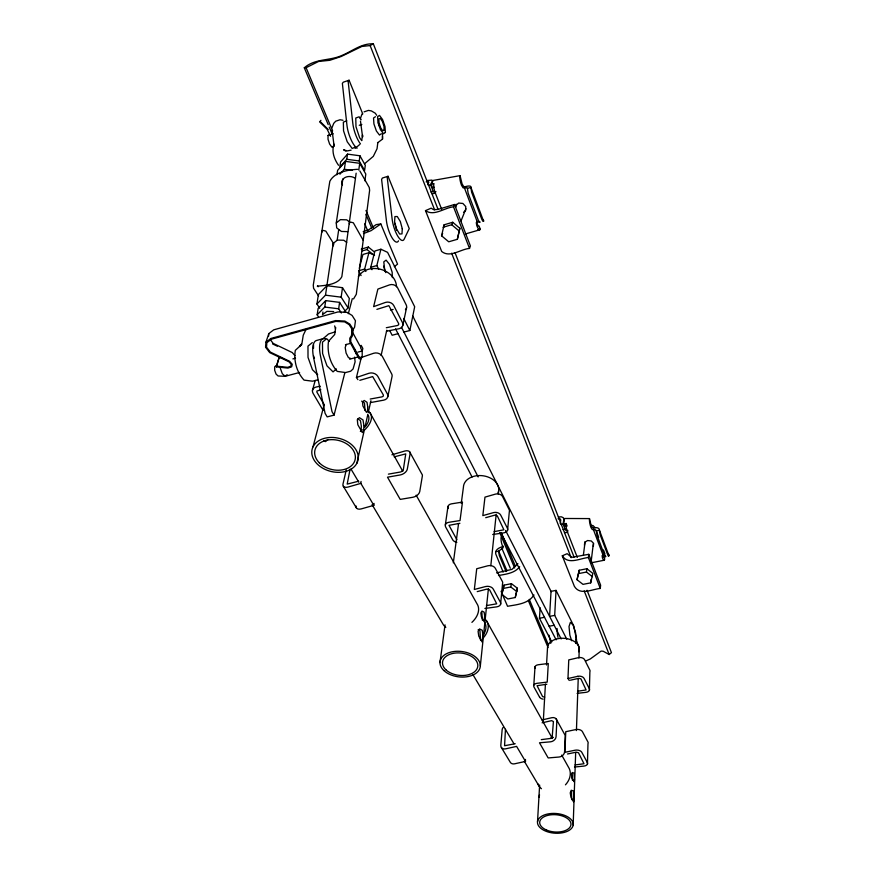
<?xml version="1.0" encoding="UTF-8"?>
<svg xmlns="http://www.w3.org/2000/svg" width="877" height="877" viewBox="0 0 877 877"><rect width="100%" height="100%" fill="white"/><g stroke="black" fill="none" stroke-linecap="round" stroke-linejoin="round"><path stroke-width="1.32" d="M333.238 133.775L328.031 135.475L328.02 139.235L329.62 144.08L331.868 147.128L333.457 146.612M352.028 333.128L352.039 329.533M480.53 640.111L479.927 630.673L478.129 629.796M482.361 620.16L481.868 612.595M434.389 187.261L432.569 187.81L431.254 184.422L433.183 180.421L460.063 175.641A7.608 1.94 73.9 0 0 461.488 185.19L463.122 187.897L466.794 187.744L467.408 188.402L468.132 193.203L478.338 220.302L479.39 222.243L480.136 222.21L479.5 221.486L476.266 222.648L476.77 225.597A7.444 1.897 74.4 0 0 480.322 229.335L477.669 229.73M587.437 764.207L587.985 743.597A4.867 2.883 3.4 0 0 587.93 741.964L582.394 731.593A4.9 2.938 3.5 0 0 575.904 729.554L565.764 731.703L564.898 752.302L575.18 750.197A4.977 2.916 3.6 0 1 581.769 752.236L587.382 762.584M589.388 690.396L589.881 671.749A4.626 2.916 3.1 0 0 589.837 670.105L584.586 659.668A4.659 2.96 3.2 0 0 578.414 657.662L568.756 659.91L567.978 678.535L569.261 680.475M456.106 206.895L456.193 204.231M573.174 825.005A17.902 9.866 4.4 0 0 547.555 814.02A17.902 9.866 4.4 0 0 545.319 830.99A17.902 9.866 4.4 0 0 573.174 825.005L575.674 752.477M576.43 730.585L578.228 678.579M578.941 658.046L579.226 649.835M576.353 643.488L576.507 639.421L573.744 625.926L556.029 590.385L551.03 591.35L549.594 616.356L554.692 615.402L566.783 639.19M365.04 410.568L364.47 402.96L361.653 401.118M361.061 431.396L361.346 426.178L360.414 420.576L357.761 418.899M554.692 615.402L556.029 590.385M537.513 821.859L539.629 785.025M543.312 720.916L545.428 684.093M546.524 664.996L547.544 647.27A15.896 10.195 3.7 0 1 566.005 638.5A15.896 10.195 3.7 0 1 578.688 651.786M551.765 641.92L539.454 618.263L540.133 607.75M533.797 685.255L535.014 666.706M352.993 329.796L354.615 327.165L355.448 320.752L352.115 315.457L347.171 312.42L337.985 311.927L273.69 329.851L268.822 333.589L265.928 342.249L265.556 347.226L269.721 352.609L289.015 361.806L291.252 364.383L290.791 366.257L287.656 367.32L276.398 366.137L276.43 366.882L287.93 368.088L291.635 366.827L292.26 364.317L289.607 361.28L270.346 352.094L266.52 347.149L266.86 342.677L271.421 339.191L335.847 321.388L344.617 321.859L349.123 324.622L352.225 329.5L351.447 335.562L349.791 338.237L349.791 341.844L358.978 358.594L360.217 358.989L361.357 356.577M268.625 336.077L268.822 333.589M505.459 729.313L504.571 745.724L515.216 743.74M500.592 604.352L502.554 583.567A5.459 3.683 5.9 0 0 502.357 581.484L495.308 568.263A5.514 3.76 6.2 0 0 487.875 565.775L476.726 568.745L474.336 589.476L485.661 586.527A5.602 3.749 6.2 0 1 493.214 589.026L500.394 602.258A5.547 3.683 5.9 0 1 496.777 606.851L484.893 608.463M507.575 530.289L509.318 511.719A5.163 3.683 5.7 0 0 509.153 509.636L502.554 496.514A5.207 3.749 6 0 0 495.538 494.091L484.97 497.127L482.832 515.621L493.554 512.596A5.284 3.749 6.1 0 1 500.679 515.04L507.399 528.195A5.24 3.683 5.8 0 1 503.957 532.81L492.71 534.51M480.333 665.961L488.401 588.752M490.813 565.731L496.196 514.262M498.322 493.948L498.739 489.881A17.726 12.804 6.8 0 0 481.528 475.619A17.726 12.804 6.8 0 0 463.418 487.239L461.258 503.431M356.117 506.018A6.183 3.672 -30.8 0 0 361.149 508.923L373.832 505.349L374.04 503.409M584.433 545.253L584.751 542.304L587.579 540.528L591.273 540.966L593.641 543.378L593.312 546.327M600.274 588.445L600.624 585.189L588.774 554.319L571.607 557.366L567.178 553.683L562.289 555.81L574.38 586.34C580.081 595.823 591.997 589.212 600.274 588.445L588.379 557.52L588.774 554.319M373.832 505.349L360.831 483.38L361.061 481.451M590.681 582.876L592.841 573.394L586.899 568.734L579.193 570.258L577.033 579.73L582.986 584.367L590.681 582.876L591.087 579.533M591.065 562.278L593.323 543.773M578.699 649.09L578.963 647.018L575.926 639.53M563.67 524.018L566.114 523.503L567.112 526.047L564.667 526.562L563.67 524.018L564.547 518.482L589.476 518.592L591.175 525.586L592.479 527.636L593.685 527.822L593.455 529.708L603.014 555.02L605.119 555.141M377.844 142.502L377.044 148.75L373.317 156.347L364.525 163.791M592.446 576.715L586.483 572.045L586.899 568.734M583.348 555.327L585.123 541.767M344.222 311.763L348.059 307.926L349.32 298.443L342.49 287.678L326.913 285.705L318.406 294.54L316.937 304.012L319.754 308.265M364.909 180.837L365.808 174.084L359.713 163.308L345.516 161.39L337.634 170.291L336.943 174.753M439.98 662.639L445.034 624.862M453.321 562.804L458.55 523.668M577.033 579.73L579.193 570.258M348.059 307.926L341.175 297.171L342.49 287.678M358.77 170.061L359.713 163.308M335.694 327.461L334.707 334.521L328.502 341.328C326.978 352.039 330.004 363.253 337.217 371.388L345.56 372.55L350.679 371.212L353.08 368.954L355.108 361.795L354.582 357.147M361.784 140.199L362.53 134.883L362.607 137.064L360.469 121.059M341.405 313.012L338.675 308.803L339.574 302.368L325.707 300.614L318.143 308.386L317.156 314.81L318.548 316.893M359.954 155.788L365.303 165.282L364.613 170.467L359.23 160.973L359.954 155.788L347.533 154.111L340.605 161.949L339.816 167.123L346.755 159.285L347.533 154.111M445.341 524.852L447.994 506.402M337.152 240.32L338.73 229.566M317.156 314.81L324.753 307.049L325.707 300.614M322.933 311.982L322.539 314.668L326.935 311.357L333.666 311.565M316.937 304.012L325.488 295.187L326.913 285.705M326.968 285.091L333.205 243.411L337.415 240.068L343.817 240.254L346.7 242.425M347.654 231.638L341.405 231.451L336.691 227.877L336.264 222.988L342.852 178.985M339.936 174.216L344.343 169.272L345.516 161.39M564.667 526.562L565.007 524.347M577.307 557.432L567.529 532.328L567.814 530.453L565.742 530.355L563.067 524.139L563.823 519.348L563.297 517.682L561.302 516.816L558.364 516.959M560.206 523.58L560.787 519.984L560.107 518.877L558.057 518.789M441.58 235.803L444.091 224.808L452.718 222.265L459.855 228.294L457.355 239.3L448.728 241.789L441.58 235.803L442.644 233.315M443.674 227.231L444.091 224.808M539.081 797.325L539.519 794.792M457.355 239.3L459.855 228.294M515.259 597.522L517.386 588.215L511.434 583.665L504.023 585.134L502.587 591.12L501.896 594.431L507.849 598.958L515.259 597.522L517.386 588.215M516.739 591.537L510.765 586.965L511.434 583.665M403.935 332.087L409.855 330.497L414.678 306.753L387.579 252.357L380.903 249.232L374.907 250.986L370.741 267.31L371.969 269.699M501.896 594.431L504.023 585.134M387.798 396.722L392.041 376.573A6.282 4.834 12.8 0 0 391.624 373.81L382.339 356.391A6.347 4.933 13.7 0 0 373.657 353.267L361.291 357.498L356.435 377.494L357.882 379.653M402.85 325.334L406.577 307.63M503.277 546.174L502.028 548.651L510.315 568.285M356.84 463.308A23.569 17.036 13.6 0 0 331.067 437.437A23.569 17.036 13.6 0 0 317.145 463.933A23.569 17.036 13.6 0 0 356.84 463.308L364.032 431.363M365.227 426.047L367.616 415.391M368.219 412.738L370.916 400.756M381.089 355.514L386.779 330.223M350.098 469.151L347.182 484.115L358.671 481.199M346.24 470.061L342.951 484.225A6.282 3.629 -30.7 0 0 347.983 487.064L360.831 483.38M378.678 269.151L376.836 265.545L380.903 249.232M323.591 338.555L316.805 340.408A19.097 7.454 74.4 0 0 313.593 357.663L325.093 413.363L327.165 416.882L334.06 415.139L344.793 372.911M365.895 271.453L364.657 269.053L368.91 252.729L374.578 255.295M313.012 446.842L324.216 404.571M348.322 313.681L352.313 298.618M359.263 268.296L362.946 254.473L368.91 252.729M312.431 390.451L315.216 380.454M575.772 643.422L576.43 641.295L575.597 632.81L573.109 625.005L570.379 622.374L569.02 626.529L569.853 635.112L571.661 640.758M276.398 366.137L279.16 357.421L281.638 357.684M276.43 366.882L279.16 357.421M346.251 344.42L345.187 347.566L346.086 353.036L348.421 357.597L350.8 358.55M360.326 118.669L362.026 114.021M469.502 248.421L470.412 245.966L454.494 204.484L438.007 209.406L433.633 209.702L431.166 208.178L425.498 210.623L441.69 251.48C449.923 258.2 460.71 249.09 469.502 248.421L453.508 206.829L454.494 204.484M331.89 127.987L333.742 123.328L335.748 121.179L340.079 119.754L342.995 120.281M461.028 220.938L465.961 208.682M443.038 227.264L451.699 224.731L452.718 222.265M467.408 188.402L470.894 187.36L471.618 192.162L481.802 219.294L482.843 221.234L483.578 221.201L470.894 187.36A7.52 2.214 -21.6 0 0 465.084 186.713L464.514 188.084L477.231 221.782M306.128 329.237L303.256 335.2L301.929 343.466L299.485 346.525L301.809 344.376L295.308 350.351C293.609 360.951 296.711 372.21 304.056 380.114L312.596 381.199L317.627 379.884M435.979 191.723L433.753 192.052L433.216 191.394L430.574 184.63L432.251 181.155L431.977 180.103L426.792 180.563M427.735 184.51L428.864 182.186L428.338 181.55L426.145 181.89M362.289 250.932L367.024 249.539L368.362 247.04L374.468 252.05M388.029 176.277L387.25 177.669L392.129 219.031A15.841 4.867 73.5 0 0 397.687 236.012A15.841 4.867 73.5 0 0 404.165 239.18L409.252 228.601L388.029 176.277L382.405 178.031L381.605 179.423L386.417 220.73A15.819 4.922 73.4 0 0 391.997 237.689A15.819 4.922 73.4 0 0 398.531 240.824M608.331 553.946A6.435 3.585 -20.1 0 1 608.956 555.7L608.539 556.325L607.816 555.108L600.186 534.762L599.44 530.3A6.512 3.508 -20.2 0 0 593.685 527.822M605.875 556.314L605.459 556.939L604.724 555.722L597.073 535.409L596.327 530.947L595.582 529.807L592.249 529.522L590.945 527.461A6.468 1.491 77.9 0 1 589.476 518.592M362.771 113.988L349.079 80.224L348.158 81.429L352.806 123.328A16.718 5.152 72 0 0 360.48 143.938M353.541 298.936L356.303 294.299L369.623 190.32L369.272 187.525L359.877 171.015M320.927 120.346L319.634 121.914L327.143 129.248L330.563 136.286M533.983 594.957C528.239 603.935 517.024 604.571 507.553 606.281L501.085 591.306M519.699 566.706C514.711 573.306 506.007 574.106 498.498 575.531M517.923 563.659L512.004 569.37L496.612 572.878M382.493 134.038L382.515 139.114L377.505 142.863M362.256 350.953L362.848 348.476L361.171 345.374L360.568 347.851L362.256 350.953L357.926 352.105M336.34 368.91L333.052 371.892L327 365.862L322.583 353.475L322.473 342.162L326.704 338.675L329.27 341.339M327.801 439.574L325.553 441.602L323.734 440.528M323.525 338.336L328.524 333.984L335.167 331.868M355.119 148.388L359.537 144.672M455.601 205.624L458.682 203.058L462.881 203.453L465.753 206.577L465.599 210.579L463.549 212.278M287.13 374.654L285.135 376.31L278.108 375.981L276.08 374.117L274.676 370.291L274.709 366.761L276.167 365.61M585.891 660.94L590.287 658.967L601.107 651.085L603.179 651.238L609.164 654.516L611.444 652.663L587.042 590.254M312.311 342.6L307.97 346.108L308.013 357.388L312.453 369.721L317.726 374.841M336.264 222.988L340.419 219.645L346.722 219.831L349.55 221.991M394.321 266.674L397.555 264.152L380.826 223.964L376.167 224.611L368.713 229.785L363.177 231.703M265.928 342.249L270.829 338.5L335.595 320.576L344.869 321.081L349.857 324.128L353.223 329.445L352.39 335.869L350.756 338.511L350.756 341.767L359.844 358.364L361.083 358.759L362.212 356.358L362.179 350.592M380.826 223.964L371.026 230.684L363.484 233.578M381.374 133.721L379.489 135.058L376.397 131.013L373.92 123.92L373.536 117.989L375.455 116.729M603.014 555.02L602.115 555.623L602.422 557.827A6.391 1.447 78.2 0 0 604.713 558.978L603.782 556.5L603.354 557.114L602.631 555.908M328.195 124.611L304.297 67.77L306.095 67.715L318.548 61.478L329.807 60.305L341.12 56.523L361.828 46.47L370.127 45.549L373.339 43.85L438.094 209.428M304.297 67.77C315.314 58.255 329.708 61.061 342.063 55.383C352.302 51.151 361.664 43.192 373.339 43.85M355.514 147.029L352.192 148.476L347.215 141.778L343.543 130.805L343.367 122.1L346.788 120.851M376.891 309.373L388.851 305.667L398.684 323.635L398.662 324.775L397.336 325.542L386.318 327.724M349.079 80.224L343.291 82.186L342.37 83.392L346.952 125.247A16.685 5.218 72 0 0 357.114 148.191M356.435 377.494L369.009 373.262A6.468 4.955 13.5 0 1 377.866 376.419L387.36 393.937A6.391 4.856 12.6 0 1 383.72 400.153L370.401 402.598M359.822 380.322L372.67 376.584L383.348 394.957L383.326 396.119L381.933 396.886L370.204 399.046M364.076 111.85L368.472 110.403L371.42 110.93L375.323 113.254L376.693 115.315M359.252 125.29L361.85 124.435M428.305 185.321L430.574 184.63M431.254 184.422L433.983 183.589A7.564 2.072 73.6 0 0 435.343 193.093L441.679 209.351M430.947 192.085L433.216 191.394M328.031 135.475L329.631 134.992M453.508 206.829C444.595 207.586 434.071 216.718 425.498 210.623M361.269 249.112L368.362 247.04M391.92 454.79L404.768 451.041A6.271 3.64 -28.8 0 1 410.107 453.716L407.279 469.239A6.347 3.738 -29.2 0 1 400.296 474.939L387.502 477.187L400.208 499.397L412.87 497.27A6.26 3.782 -29.3 0 0 419.732 491.613L422.352 476.025A6.172 3.683 -28.9 0 0 421.815 473.986L409.581 451.688M394.168 456.862L405.744 453.891L403.267 470.182L400.866 471.936L388.401 474.139M465.314 233.984L479.467 229.884M358.594 270.807L364.657 269.053M370.741 267.31L376.836 265.545M485.705 517.693L494.858 515.128L497.248 515.786L503.902 529.796L494.135 531.648M292.907 358.901L295.527 358.189M345.45 344.727L350.701 343.313M398.026 333.677L392.151 335.255L389.662 330.476M299.605 372.473L285.135 376.31L282.306 373.701L280.333 368.307M349.616 359.197L358.825 356.753M477.241 591.613L487.053 589.07L489.585 589.75L496.7 603.825L486.395 605.601M567.978 678.535L577.768 676.32M542.052 719.929L551.797 717.704A5.174 3.968 -30 0 1 556.829 721.026L556.073 736.702A5.24 4.056 -30.6 0 1 550.548 741.81L539.498 742.797L548.169 757.947L559.109 757.026A5.174 4.056 -30.8 0 0 564.558 751.951L565.216 736.307A5.119 3.979 -30.1 0 0 564.514 734.159L556.139 718.877M542.118 722.812L551.644 720.642L553.42 721.574L552.093 738.248L541.284 739.64M570.445 680.201L578.787 678.316L580.903 678.864L586.11 689.958L577.526 691.251M550.789 737.974L553.442 737.371M525.455 759.449L525.487 761.411L514.646 763.801A5.13 3.957 -33.4 0 1 510.447 762.53L501.403 747.588M561.028 524.567L563.067 524.139M563.023 529.653L565.051 529.226M503.135 572.089L495.702 553.815L495.691 551.754L498.651 551.151L502.872 548.048L502.455 545.856A6.325 1.864 78.1 0 1 501.184 537.152M567.496 753.979L576.266 752.181L578.491 752.74L583.994 763.746L574.961 764.952M390.451 309.998L393.126 309.46M591.438 562.771L604.264 560.217M351.118 150.142L347.27 150.91L343.587 149.792L345.911 151.173M386.461 331.221L398.991 328.743A5.996 4.78 13.3 0 0 402.466 322.604L393.729 305.481A6.062 4.867 14.3 0 0 385.452 302.433L373.624 306.654L377.877 289.092L389.531 284.882A5.953 4.845 14.6 0 1 397.654 287.897L406.215 304.911A5.887 4.747 13.6 0 1 405.437 309.658M588.379 557.52C580.081 558.243 568.186 565.183 562.289 555.81M503.332 588.434L510.765 586.965M578.754 573.569L586.483 572.045M320.291 386.231L316.323 386.987A6.402 4.802 15.7 0 0 313.001 393.225L323.032 410.261M320.829 389.794L316.893 391.043L316.926 392.205L324.26 404.725M539.454 618.263L544.518 617.309M549.123 626.233L554.176 625.29M459.888 523.284L449.002 525.345L456.917 539.75M546.82 684.246L537.064 685.693L542.589 696.612L544.672 697.149M577.088 693.367L586 692.337A4.692 2.905 3.2 0 0 589.344 688.752L584.027 678.327A4.725 2.96 3.3 0 0 577.768 676.32M574.512 767.035L583.874 766.092A4.933 2.872 3.5 0 0 587.382 762.584M590.813 525.323L593.06 525.597L595.242 527.811M325.488 295.187L341.175 297.171M324.753 307.049L338.675 308.803M344.343 169.272L352.126 170.324M465.084 186.713L463.703 186.538L462.069 183.83L460.063 175.641M346.755 159.285L359.23 160.973M357.586 169.316C348.103 169.853 334.696 171.969 329.829 181.298L313.264 285.168L313.582 288.292L318.57 295.878M272.572 343.927L277.351 346.218M367.024 249.539L373.163 254.571M451.699 224.731L458.868 230.772M320.379 121.717L328.206 129.5M317.584 285.957L318.296 286.691L317.31 286.22C325.214 285.365 337.656 284.806 341.833 276.704L356.15 173.197M294.902 355.602L292.282 352.565L273.185 343.411L270.16 339.476M361.741 140.66L359.647 137.766L355.985 126.737L355.766 118.033L359.099 116.805L361.181 119.732M339.574 302.368L345.681 311.839M333.907 244.135L325.805 231.09L323.065 230.399L321.859 231.243L321.903 232.262M343.335 486.318L356.522 508.123M351.129 469.272L358.814 482.229M372.089 504.604L443.345 624.731A19.831 13.506 -30.6 0 0 445.823 627.318M472.878 674.534L513.944 743.762M524.38 761.368L539.004 786.011M525.487 761.411L516.597 746.382L505.634 748.837A5.196 3.946 -33.2 0 1 500.811 745.395L502.137 729.85A5.13 3.87 -32.5 0 1 503.102 727.471M338.544 165.304C334.192 159.186 331.418 151.546 333.984 144.124L334.126 146.262L332.087 130.344M334.06 415.139L331.999 411.609L320.456 355.821A19.13 7.367 74.4 0 1 325.466 338.84M370.105 412.946L402.806 471.344M416.158 495.187L476.902 603.639A19.831 13.506 -30.6 0 1 471.914 622.363M486.505 620.806L552.389 738.456M561.708 755.097L568.362 766.98A17.496 13.889 -32.2 0 1 565.457 784.827M539.563 697.116L533.918 686.888A4.67 2.905 4.6 0 1 537.075 683.304L547.226 682.098L548.278 663.516L538.259 664.744A4.604 2.905 4.5 0 0 535.123 668.351M352.982 333.052L360.052 346.053M359.219 272.002L361.083 275.575M395.56 328.886L472.056 477.011M500.877 532.81L556.139 639.826M401.48 327.285L478.162 476.956M505.58 530.453L561.159 638.916M403.738 318.472L409.855 330.497M412.727 315.994L551.227 591.745M506.084 571.497L499.287 555.514L498.651 551.151L506.983 570.774M364.755 223.778L367.912 231.265M306.095 67.715L332.602 130.859M365.994 210.425L373.416 228.108M501.184 532.46L515.501 566.553M529.291 599.386L548.377 644.847M329.259 127.132L331.912 133.447M365.906 214.295L371.749 228.184M499.747 532.591L514.613 567.967M528.425 600.8L548.081 647.544M370.127 45.549L434.63 209.888M451.644 253.201L571.157 557.695M584.159 590.813L609.164 654.516M455.031 252.729L574.084 557.136M480.322 229.335L479.083 226.047L478.349 226.091L477.307 224.172L476.792 221.223M608.956 555.7L599.44 530.3L596.327 530.947L598.717 537.294M603.486 549.978L604.922 553.782M313.56 355.898L314.448 358.364M354.297 348.487L356.226 354.001M383.6 266.148L385.77 272.626M384.795 270.927L383.797 261.861L386.099 260.129L389.552 264.437L392.162 272.221L392.359 277.636M550.789 643.345L549.002 635.189M378.436 122.912L379.609 126.573M394.705 223.218L396.645 230.377M334.663 325.915L335.496 329.083M342.458 184.915L341.778 182.142A8.441 6.643 11.7 0 1 346.47 176.924A8.441 6.643 11.7 0 1 354.856 178.053M571.936 773.426L572.385 780.146M571.289 791.262L571.848 799.638M333.205 243.411L333.424 245.856M349.386 223.986L349.364 222.955L350.592 222.1L353.343 222.791L363.221 240.331M382.493 136.22L382.515 139.114M313.506 344.606L313.527 348.366M543.137 699.144A4.626 2.861 4.4 0 1 539.563 697.116M456.851 542.293A5.185 3.607 7.6 0 1 452.707 539.804L445.604 526.924A5.229 3.661 7.9 0 1 448.827 522.297L460.019 520.565L462.475 502.093L451.436 503.847A5.152 3.661 7.9 0 0 448.257 508.485M484.926 619.052A19.579 13.572 -30.7 0 1 483.479 637.678M484.455 622.1A17.145 11.883 -30.7 0 1 483.074 635.233M541.449 788.719A17.496 13.889 -32.2 0 1 537.93 783.852M368.559 411.401A22.55 12.377 -29.6 0 1 364.328 430.212M367.715 414.393A19.743 10.842 -29.6 0 1 364.832 427.231M362.333 429.785A19.743 10.842 -29.6 0 1 360.348 431.44M358.419 276.606A20.226 16.422 15.7 0 1 380.64 269.305A20.226 16.422 15.7 0 1 396.525 286.713M498.607 491.12A17.726 12.804 6.8 0 1 497.807 493.543M557.98 637.316A13.122 3.475 79.3 0 1 557.081 628.491M495.691 551.754A6.347 3.365 -22.9 0 1 502.433 546.777M564.547 532.46A6.424 3.42 -20.9 0 0 567.529 532.328A6.435 1.59 78 0 1 566.114 523.503M483.183 220.05A7.422 2.368 -21.5 0 1 483.578 221.201M435.343 193.093A7.411 2.138 -22 0 1 432.098 193.762M482.876 634.816L482.12 642.019L478.754 636.132L478.086 631.363L479.533 628.93L482.229 630.234L482.876 634.816M484.663 615.851L484.06 621.541L481.374 616.761L480.837 612.968L481.988 611.072L484.148 612.157L484.663 615.851M367.737 406.818L367.529 410.973L366.487 412.365L362.914 406.007L362.486 401.995L364.196 400.471L367.003 402.313L367.737 406.818M363.911 425.542L363.637 430.771L362.322 432.591L357.827 424.731L357.301 419.666L359.449 417.693L362.99 419.94L363.911 425.542M402.269 228.711L401.995 233.885L399.649 234.038L396.579 229.018L394.606 221.76L394.913 216.575L397.281 216.52L400.329 221.541L402.269 228.711M573.931 799.353L573.591 801.907L570.971 797.336L570.236 792.874L571.234 790.243L573.361 790.966L573.931 799.353M574.446 779.85L574.172 781.856L572.078 778.118L571.486 774.566L572.275 772.505L573.996 773.119L574.446 779.85M385.398 132.427L383.534 133.764L380.454 129.697L377.976 122.594L377.581 116.663L379.489 115.402L382.558 119.513L384.992 126.54L385.398 132.427M384.104 130.256L382.668 130.717L380.552 127.582L378.985 122.659L378.908 118.877L380.355 118.45L382.471 121.607L384.016 126.485L384.104 130.256M546.579 830.07A15.676 8.638 4.4 0 0 570.949 824.818A15.676 8.638 4.4 0 0 548.509 815.204A15.676 8.638 4.4 0 0 546.579 830.07M319.381 462.881A20.642 14.92 13.6 0 0 354.144 462.289A20.642 14.92 13.6 0 0 331.528 439.651A20.642 14.92 13.6 0 0 319.381 462.881M445.9 669.798A17.748 11.193 7 0 0 476.332 669.918A17.748 11.193 7 0 0 458.254 652.883A17.748 11.193 7 0 0 445.9 669.798M443.861 670.543A20.27 12.782 7 0 0 478.612 670.719A20.27 12.782 7 0 0 458.013 651.249A20.27 12.782 7 0 0 443.861 670.543"/></g></svg>
